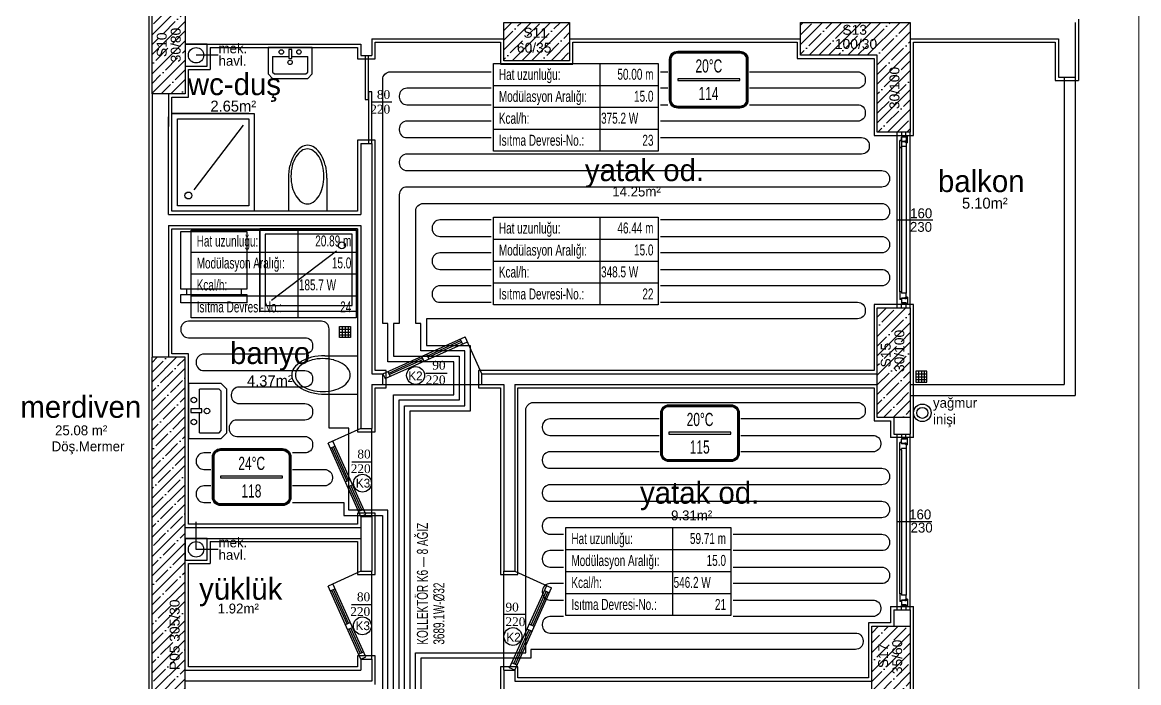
# Model space of a CAD drawing. Header units: centimetres. Extents: x 275281 to 287704, y -444050 to -441150.
# Drawn here: x 278363 to 279379, y -442857 to -442256 of the extents above; entities that cross this region are included whole.
import ezdxf
from ezdxf.enums import TextEntityAlignment as Align

# ---------------------------------------------------------------- set-up
doc = ezdxf.new("R2010")
doc.units = ezdxf.units.CM
doc.layers.add('ANTED', color=144, linetype='CONTINUOUS', lineweight=0)
doc.layers.add('ROTAS-ISITMA-PEX', color=1, linetype='Continuous', lineweight=30)
for name, color, linetype in [('MKDU0', 50, 'CONTINUOUS'), ('ROTAS-ISITMA-CAP', 41, 'Continuous'), ('ROTAS-ISITMA-ETIKET', 2, 'Continuous'), ('ROTAS-ISITMA-MAHAL-ETIKET', 2, 'Continuous')]:
    doc.layers.add(name, color=color, linetype=linetype)
doc.styles.add('arial_1_18', font='arial.ttf', dxfattribs={"height": 0.2})
doc.styles.add('ROTAS-YAZI', font='arial.ttf')
pattern_1 = [(45, (255901.426, -437638.89), (-8.838835, 8.838835), []), (45, (255910.265, -437638.89), (-8.838835, 8.838835), [15.625, -3.125, 0, -3.125])]

# ---------------------------------------------------------------- blocks, each defined once
blk = doc.blocks.new('ROTAS-YI-MAHAL')
at = {"color": 2, "extrusion": (0, 0, -1)}
for points in [[(35.7, -18.4), (35.7, 18.4, 0.414214), (28.2, 25.9), (-28.2, 25.9, 0.414214), (-35.7, 18.4), (-35.7, -18.4, 0.414214), (-28.2, -25.9), (28.2, -25.9, 0.414214)], [(34.2, -18.4), (34.2, 18.4, 0.414214), (28.2, 24.4), (-28.2, 24.4, 0.414214), (-34.2, 18.4), (-34.2, -18.4, 0.414214), (-28.2, -24.4), (28.2, -24.4, 0.414214)]]:
    blk.add_lwpolyline(points, format="xyb", close=True, dxfattribs=at)
at = {"color": 4, "extrusion": (0, 0, -1)}
for points in [[(35.2, -18.4), (35.2, 18.4, 0.414214), (28.2, 25.4), (-28.2, 25.4, 0.414214), (-35.2, 18.4), (-35.2, -18.4, 0.414214), (-28.2, -25.4), (28.2, -25.4, 0.414214)], [(34.7, -18.4), (34.7, 18.4, 0.414214), (28.2, 24.9), (-28.2, 24.9, 0.414214), (-34.7, 18.4), (-34.7, -18.4, 0.414214), (-28.2, -24.9), (28.2, -24.9, 0.414214)]]:
    blk.add_lwpolyline(points, format="xyb", close=True, dxfattribs=at)
at = {"color": 2, "extrusion": (0, 0, -1)}
blk.add_lwpolyline([(28.2, -0.8), (-28.2, -0.8), (-28.2, 0.8), (28.2, 0.8)], close=True, dxfattribs=at)
at = {"color": 4, "style": 'ROTAS-YAZI', "width": 0.65}
blk.add_attdef('DERECE', (-12.1, 6.5), '', height=12, dxfattribs=at)
at = {"color": 2, "style": 'ROTAS-YAZI', "width": 0.65, "flags": 1}
for tag in ['ALAN', 'MAHAL']:
    blk.add_attdef(tag, (0, 0), '', height=5, dxfattribs=at)
at = {"color": 1, "style": 'ROTAS-YAZI', "width": 0.65}
blk.add_attdef('NO', (-9.3, -18.6), '', height=12, dxfattribs=at)
blk = doc.blocks.new('ROTAS-YI-ETIKET')
at = {"color": 2}
for p, q in [((96.9, 0), (96.9, -80)), ((0, -20), (150, -20)), ((0, -40), (150, -40)), ((0, -60), (150, -60))]:
    blk.add_line(p, q, dxfattribs=at)
at = {"color": 2, "extrusion": (0, 0, -1)}
blk.add_lwpolyline([(-150, 0), (-150, -80), (0, -80), (0, 0)], close=True, dxfattribs=at)
at = {"color": 2, "style": 'ROTAS-YAZI', "width": 0.65}
for s, p in [('Hat uzunluğu:', (5, -10)), ('Modülasyon Aralığı:', (5, -30)), ('Kcal/h:', (5, -50)), ('Isıtma Devresi-No.:', (5, -70))]:
    blk.add_text(s, height=10, dxfattribs=at).set_placement(p, align=Align.MIDDLE_LEFT)
at = {"color": 2, "style": 'ROTAS-YAZI', "width": 0.65, "flags": 1}
for tag in ['ALAN', 'NO', 'DERECE', 'BORU', 'MAHAL']:
    blk.add_attdef(tag, (0, 0), '', height=5, dxfattribs=at)
at = {"color": 2, "style": 'ROTAS-YAZI', "width": 0.65}
for tag, p in [('UZ', (145.7, -14.9)), ('AR', (145.7, -34.9)), ('NO1', (145.7, -75))]:
    blk.add_attdef(tag, text='', height=10, dxfattribs=at).set_placement(p, align=Align.RIGHT)
blk.add_attdef('YER', (98, -54.9), '', height=10, dxfattribs=at)

msp = doc.modelspace()

# ---------------------------------------------------------------- hatches: boundary and pattern name
at = {"layer": 'MKDU0', "ltscale": 0.03}
h = msp.add_hatch(dxfattribs=at)
h.set_pattern_fill('ANSI35', color=8, scale=50, style=0)
h.set_pattern_definition([(45, (255901.426, -437658.89), (-8.838835, 8.838835), []), (45, (255910.265, -437658.89), (-8.838835, 8.838835), [15.625, -3.125, 0, -3.125])])
h.paths.add_polyline_path([(278511.3, -442240.8), (278481.3, -442240.8), (278481.3, -442320.8), (278511.3, -442320.8)])
h.paths.add_polyline_path([(278509.8, -442295.1), (278509.8, -442259), (278495.8, -442259), (278495.8, -442295.1)], flags=24)
h.paths.add_polyline_path([(278497.1, -442289.7), (278497.1, -442262.7), (278483.1, -442262.7), (278483.1, -442289.7)], flags=24)
h = msp.add_hatch(dxfattribs=at)
h.set_pattern_fill('ANSI35', color=8, scale=50, style=0)
h.set_pattern_definition(pattern_1)
h.paths.add_polyline_path([(278861.3, -442255.8), (278801.3, -442255.8), (278801.3, -442290.8), (278861.3, -442290.8)])
h.paths.add_polyline_path([(278811, -442285.9), (278847.1, -442285.9), (278847.1, -442271.9), (278811, -442271.9)], flags=24)
h.paths.add_polyline_path([(278816.8, -442272.3), (278843.9, -442272.3), (278843.9, -442258.3), (278816.8, -442258.3)], flags=24)
h = msp.add_hatch(dxfattribs=at)
h.set_pattern_fill('ANSI35', color=8, scale=50, style=0)
h.set_pattern_definition(pattern_1)
h.paths.add_polyline_path([(279171.3, -442255.8), (279071.3, -442255.8), (279071.3, -442285.8), (279141.3, -442285.8), (279141.3, -442355.8), (279171.3, -442355.8)])
h.paths.add_polyline_path([(279163.8, -442337.2), (279163.8, -442294), (279149.9, -442294), (279149.9, -442337.2)], flags=24)
h.paths.add_polyline_path([(279100.4, -442282.5), (279143.5, -442282.5), (279143.5, -442268.5), (279100.4, -442268.5)], flags=24)
h.paths.add_polyline_path([(279107.2, -442269.5), (279134.2, -442269.5), (279134.2, -442255.6), (279107.2, -442255.6)], flags=9)
h = msp.add_hatch(dxfattribs=at)
h.set_pattern_fill('ANSI35', color=8, scale=50, style=0)
h.set_pattern_definition(pattern_1)
h.paths.add_polyline_path([(279171.3, -442515.8), (279141.3, -442515.8), (279141.3, -442615.8), (279171.3, -442615.8)])
h.paths.add_polyline_path([(279168.4, -442576.6), (279168.4, -442533.5), (279154.4, -442533.5), (279154.4, -442576.6)], flags=24)
h.paths.add_polyline_path([(279156, -442572.4), (279156, -442545.4), (279142, -442545.4), (279142, -442572.4)], flags=24)
h = msp.add_hatch(dxfattribs=at)
h.set_pattern_fill('ANSI35', color=8, scale=50, style=0)
h.set_pattern_definition(pattern_1)
h.paths.add_polyline_path([(278511.3, -442560.8), (278481.3, -442560.8), (278481.3, -442865.8), (278511.3, -442865.8)])
h.paths.add_polyline_path([(278508.8, -442848.1), (278508.8, -442779.1), (278494.8, -442779.1), (278494.8, -442848.1)], flags=24)
h = msp.add_hatch(dxfattribs=at)
h.set_pattern_fill('ANSI35', color=8, scale=50, style=0)
h.set_pattern_definition(pattern_1)
h.paths.add_polyline_path([(279171.3, -442805.8), (279136.3, -442805.8), (279136.3, -442865.8), (279171.3, -442865.8)])
h.paths.add_polyline_path([(279166.4, -442851.8), (279166.4, -442815.7), (279152.4, -442815.7), (279152.4, -442851.8)], flags=24)
h.paths.add_polyline_path([(279153.6, -442846.3), (279153.6, -442819.3), (279139.6, -442819.3), (279139.6, -442846.3)], flags=24)

# ---------------------------------------------------------------- linework, layer by layer
at = {"layer": 'ANTED'}
msp.add_line((279379.2, -444049.6), (279379.2, -441149.6), dxfattribs=at)
at = {"layer": 'MKDU0', "color": 8, "ltscale": 0.03}
for p, q in [((278478.3, -442237.8), (278478.3, -442320.8)), ((279324.3, -442252.8), (279324.3, -442308.8)), ((278681.3, -442270.8), (278801.3, -442270.8)), ((278681.3, -442270.8), (278681.3, -442286)), ((278861.3, -442270.8), (279071.3, -442270.8)), ((279171.3, -442270.8), (279306.3, -442270.8)), ((279306.3, -442270.8), (279306.3, -442305.8)), ((278511.3, -442275.8), (278671.3, -442275.8)), ((278531.3, -442275.8), (278511.3, -442275.8)), ((278511.3, -442275.8), (278511.3, -442295.8)), ((278531.3, -442295.8), (278531.3, -442275.8)), ((278534.3, -442278.8), (278668.3, -442278.8)), ((278534.3, -442278.8), (278534.3, -442298.8)), ((278668.3, -442278.8), (278668.3, -442289)), ((278671.3, -442275.8), (278671.3, -442286)), ((278684.3, -442289), (278684.3, -442273.8)), ((278684.3, -442273.8), (278798.3, -442273.8)), ((278798.3, -442273.8), (278798.3, -442293.8)), ((278864.3, -442293.8), (278864.3, -442273.8)), ((278864.3, -442273.8), (279068.3, -442273.8)), ((279068.3, -442273.8), (279068.3, -442288.8)), ((279174.3, -442358.8), (279174.3, -442273.8)), ((279174.3, -442273.8), (279303.3, -442273.8)), ((279303.3, -442273.8), (279303.3, -442308.8)), ((278541.3, -442285.8), (278521.3, -442285.8)), ((278668.3, -442289), (278684.3, -442289)), ((278671.3, -442286), (278681.3, -442286)), ((278675.3, -442286), (278675.3, -442326)), ((278678.3, -442326), (278678.3, -442286)), ((279068.3, -442288.8), (279138.3, -442288.8)), ((279138.3, -442288.8), (279138.3, -442358.8)), ((278511.3, -442295.8), (278531.3, -442295.8)), ((278514.3, -442323.8), (278514.3, -442298.8)), ((278514.3, -442298.8), (278534.3, -442298.8)), ((278798.3, -442293.8), (278864.3, -442293.8)), ((279303.3, -442308.8), (279324.3, -442308.8)), ((279306.3, -442305.8), (279321.3, -442305.8)), ((278478.3, -442320.8), (278478.3, -442560.8)), ((278481.3, -442320.8), (278481.3, -442560.8)), ((278496.3, -442320.8), (278496.3, -442350.8)), ((278678.3, -442319.1), (278678.3, -442366)), ((278681.3, -442319.1), (278678.3, -442319.1)), ((278681.3, -442366), (278681.3, -442319.1)), ((278499.3, -442427.8), (278499.3, -442323.8)), ((278499.3, -442323.8), (278514.3, -442323.8)), ((278675.3, -442326), (278678.3, -442326)), ((278681.3, -442328.1), (278699.4, -442328.1)), ((278496.3, -442430.8), (278496.3, -442341.8)), ((278569.3, -442338.8), (278499.3, -442338.8)), ((279138.3, -442358.8), (279153.3, -442358.8)), ((279153.3, -442358.8), (279174.3, -442358.8)), ((279171.3, -442355.8), (279156.3, -442355.8)), ((279159.5, -442515.8), (279159.5, -442355.8)), ((279163.3, -442355.8), (279163.3, -442359.8)), ((279163.3, -442359.8), (279167.3, -442359.8)), ((279163.3, -442360.3), (279163.3, -442501.4)), ((279163.3, -442364.3), (279163.3, -442360.3)), ((279167.5, -442360.3), (279163.3, -442360.3)), ((279167.3, -442359.8), (279167.3, -442355.8)), ((279167.5, -442359.1), (279167.5, -442502.6)), ((279168.9, -442359.1), (279167.5, -442359.1)), ((279167.5, -442360.3), (279167.5, -442359.1)), ((279168.9, -442365.5), (279168.9, -442359.1)), ((279171.3, -442515.8), (279171.3, -442355.8)), ((278684.3, -442363), (278668.3, -442363)), ((278668.3, -442363), (278668.3, -442427.8)), ((278671.3, -442366), (278671.3, -442430.8)), ((278671.3, -442366), (278681.3, -442366)), ((278678.3, -442366), (278681.3, -442366)), ((278681.3, -442366), (278681.3, -442575.8)), ((278684.3, -442572.8), (278684.3, -442363)), ((279161.9, -442501.4), (279161.9, -442363.4)), ((279163.3, -442363.4), (279161.9, -442363.4)), ((279161.9, -442370.2), (279161.9, -442363.4)), ((279163.3, -442370.2), (279161.9, -442370.2)), ((279163.3, -442363.4), (279163.3, -442364.6)), ((279166.5, -442364.3), (279163.3, -442364.3)), ((279166.5, -442364.6), (279163.3, -442364.6)), ((279167.5, -442369), (279163.3, -442369)), ((279163.3, -442370.2), (279163.3, -442369)), ((279166.5, -442364.3), (279166.5, -442364)), ((279167.5, -442364), (279166.5, -442364)), ((279166.5, -442364.9), (279166.5, -442364.6)), ((279167, -442364.9), (279166.5, -442364.9)), ((279167, -442364.9), (279167, -442364.6)), ((279167.5, -442364.6), (279167, -442364.6)), ((279167.5, -442365.5), (279167.5, -442364)), ((279167.5, -442364.6), (279167.5, -442369)), ((279168.9, -442365.5), (279167.5, -442365.5)), ((278605.4, -442397.8), (278605.4, -442427.7)), ((278640.4, -442397.8), (278640.4, -442427.8)), ((278496.3, -442430.8), (278671.3, -442430.8)), ((278668.3, -442427.8), (278499.3, -442427.8)), ((278640.4, -442427.8), (278605.3, -442427.8)), ((278496.3, -442440.8), (278671.3, -442440.8)), ((278496.3, -442440.8), (278496.3, -442560.8)), ((278671.3, -442440.8), (278671.3, -442625.8)), ((279159.5, -442435.8), (279191.8, -442435.7)), ((278499.3, -442557.8), (278499.3, -442443.8)), ((278499.3, -442443.8), (278668.3, -442443.8)), ((278579.3, -442513.8), (278579.3, -442443.8)), ((278668.3, -442443.8), (278668.3, -442628.8)), ((279163.3, -442501.4), (279161.9, -442501.4)), ((279161.9, -442501.4), (279161.9, -442508.2)), ((279163.3, -442501.4), (279163.3, -442502.6)), ((279167.5, -442502.6), (279163.3, -442502.6)), ((279167.5, -442507), (279167.5, -442502.6)), ((279153.3, -442512.8), (279138.3, -442512.8)), ((279138.3, -442512.8), (279138.3, -442572.8)), ((279174.3, -442512.8), (279153.3, -442512.8)), ((279163.3, -442508.2), (279161.9, -442508.2)), ((279163.3, -442508.2), (279163.3, -442507)), ((279166.5, -442507), (279163.3, -442507)), ((279163.3, -442507.3), (279163.3, -442511.3)), ((279166.5, -442507.3), (279163.3, -442507.3)), ((279167.5, -442511.3), (279163.3, -442511.3)), ((279163.3, -442515.8), (279163.3, -442511.8)), ((279163.3, -442511.8), (279167.3, -442511.8)), ((279167, -442506.7), (279166.5, -442506.7)), ((279166.5, -442506.7), (279166.5, -442507)), ((279166.5, -442507.3), (279166.5, -442507.6)), ((279167.5, -442507.6), (279166.5, -442507.6)), ((279167, -442506.7), (279167, -442507)), ((279167.5, -442507), (279167, -442507)), ((279167.3, -442511.8), (279167.3, -442515.8)), ((279168.9, -442506.1), (279167.5, -442506.1)), ((279167.5, -442506.1), (279167.5, -442507.6)), ((279167.5, -442511.3), (279167.5, -442512.5)), ((279168.9, -442512.5), (279167.5, -442512.5)), ((279168.9, -442506.1), (279168.9, -442512.5)), ((279174.3, -442515.8), (279174.3, -442512.8)), ((279174.3, -442585.8), (279174.3, -442515.8)), ((278651.9, -442542.9), (278651.9, -442532.9)), ((278651.9, -442532.9), (278661.9, -442532.9)), ((278654.4, -442532.9), (278654.4, -442542.9)), ((278657, -442532.9), (278657, -442542.9)), ((278659.6, -442532.9), (278659.6, -442542.9)), ((278661.9, -442532.9), (278661.9, -442542.9)), ((278651.9, -442535.4), (278661.9, -442535.4)), ((278651.9, -442537.9), (278661.9, -442537.9)), ((278651.9, -442540.5), (278661.9, -442540.5)), ((278661.9, -442542.9), (278651.9, -442542.9)), ((278691.4, -442575.8), (278766.2, -442542.1)), ((278763.7, -442548.7), (278761.7, -442544.2)), ((278781.4, -442575.8), (278766.2, -442542.1)), ((278693.4, -442580.3), (278768.3, -442546.7)), ((278731.8, -442559.4), (278762.4, -442545.7)), ((278732.4, -442560.8), (278763, -442547.1)), ((278478.3, -442560.8), (278478.3, -442585.8)), ((278514.3, -442557.8), (278499.3, -442557.8)), ((278514.3, -442712.8), (278514.3, -442557.8)), ((278638.4, -442559.5), (278668.3, -442559.5)), ((278668.3, -442559.5), (278668.3, -442594.5)), ((278696.6, -442575.2), (278727.2, -442561.5)), ((278697.2, -442576.6), (278727.8, -442562.9)), ((278726.5, -442560), (278728.6, -442564.5)), ((278731.1, -442557.9), (278733.1, -442562.5)), ((278681.3, -442575.8), (278691.4, -442575.8)), ((278694.4, -442572.8), (278684.3, -442572.8)), ((278691.4, -442585.8), (278691.4, -442575.8)), ((278691.4, -442575.8), (278693.4, -442580.3)), ((278694.4, -442588.8), (278694.4, -442572.8)), ((278695.9, -442573.7), (278698, -442578.3)), ((278730.4, -442575.2), (278749.7, -442575.2)), ((279138.3, -442572.8), (278778.4, -442572.8)), ((278778.4, -442572.8), (278778.4, -442588.8)), ((278781.4, -442575.8), (279141.3, -442575.8)), ((278781.4, -442585.8), (278781.4, -442575.8)), ((279186.4, -442573.6), (279176.4, -442573.6)), ((279176.4, -442573.6), (279176.4, -442583.6)), ((279178.9, -442573.6), (279178.9, -442583.6)), ((279181.5, -442573.6), (279181.5, -442583.6)), ((279184.1, -442573.6), (279184.1, -442583.6)), ((279186.4, -442583.6), (279186.4, -442573.6)), ((278478.3, -442585.8), (278478.3, -442790.8)), ((278681.3, -442585.8), (278681.3, -442625.8)), ((278681.3, -442585.8), (278691.4, -442585.8)), ((278691.4, -442585.8), (278781.4, -442585.8)), ((278781.4, -442585.8), (278801.3, -442585.8)), ((278801.3, -442585.8), (278801.3, -442755.8)), ((278811.3, -442585.8), (278811.3, -442755.8)), ((278811.3, -442585.8), (279141.3, -442585.8)), ((279174.3, -442633.8), (279174.3, -442585.8)), ((279176.4, -442576), (279186.4, -442576)), ((279176.4, -442578.6), (279186.4, -442578.6)), ((279176.4, -442581.1), (279186.4, -442581.1)), ((279176.4, -442583.6), (279186.4, -442583.6)), ((278638.4, -442594.5), (278668.3, -442594.5)), ((278684.3, -442628.8), (278684.3, -442588.8)), ((278684.3, -442588.8), (278694.4, -442588.8)), ((278778.4, -442588.8), (278798.3, -442588.8)), ((278798.3, -442588.8), (278798.3, -442758.8)), ((278814.3, -442758.8), (278814.3, -442588.8)), ((278814.3, -442588.8), (279138.3, -442588.8)), ((279138.3, -442588.8), (279138.3, -442618.8)), ((279156.3, -442615.8), (279156.3, -442630.8)), ((279171.3, -442615.8), (279171.3, -442630.8)), ((278671.3, -442625.8), (278641.4, -442639.2)), ((278671.3, -442625.8), (278681.3, -442625.8)), ((278681.3, -442705.8), (278681.3, -442625.8)), ((279138.3, -442618.8), (279153.3, -442618.8)), ((279153.3, -442618.8), (279153.3, -442633.8)), ((278668.3, -442628.8), (278684.3, -442628.8)), ((279174.3, -442633.8), (279153.3, -442633.8)), ((279156.3, -442630.8), (279171.3, -442630.8)), ((279159.5, -442790.8), (279159.5, -442630.8)), ((279163.3, -442630.8), (279163.3, -442634.8)), ((279163.3, -442634.8), (279167.3, -442634.8)), ((279167.5, -442635.3), (279163.3, -442635.3)), ((279163.3, -442639.3), (279163.3, -442635.3)), ((279167.3, -442634.8), (279167.3, -442630.8)), ((279167.5, -442635.3), (279167.5, -442634.1)), ((279168.9, -442634.1), (279167.5, -442634.1)), ((279168.9, -442640.5), (279168.9, -442634.1)), ((279171.3, -442790.8), (279171.3, -442630.8)), ((278671.3, -442705.8), (278641.4, -442639.2)), ((278648, -442641.7), (278643.4, -442643.8)), ((278658.7, -442673.7), (278644.9, -442643.1)), ((278675.9, -442703.7), (278645.9, -442637.2)), ((278660.1, -442673), (278646.4, -442642.4)), ((279161.9, -442645.2), (279161.9, -442638.4)), ((279163.3, -442638.4), (279161.9, -442638.4)), ((279161.9, -442776.4), (279161.9, -442645.2)), ((279163.3, -442645.2), (279161.9, -442645.2)), ((279163.3, -442638.4), (279163.3, -442639.6)), ((279166.5, -442639.3), (279163.3, -442639.3)), ((279166.5, -442639.6), (279163.3, -442639.6)), ((279163.3, -442645.2), (279163.3, -442644)), ((279167.5, -442644), (279163.3, -442644)), ((279163.3, -442645.2), (279163.3, -442776.4)), ((279167.5, -442639), (279166.5, -442639)), ((279166.5, -442639.3), (279166.5, -442639)), ((279166.5, -442639.9), (279166.5, -442639.6)), ((279167, -442639.9), (279166.5, -442639.9)), ((279167.5, -442639.6), (279167, -442639.6)), ((279167, -442639.9), (279167, -442639.6)), ((279167.5, -442640.5), (279167.5, -442639)), ((279167.5, -442639.6), (279167.5, -442644)), ((279168.9, -442640.5), (279167.5, -442640.5)), ((279167.5, -442644), (279167.5, -442777.6)), ((278663.2, -442656), (278681.3, -442656)), ((278657.2, -442674.4), (278661.7, -442672.3)), ((278659.2, -442678.9), (278663.8, -442676.9)), ((278670.7, -442700.5), (278660.7, -442678.3)), ((278672.2, -442699.9), (278662.2, -442677.6)), ((278684.3, -442702.8), (278668.3, -442702.8)), ((278668.3, -442702.8), (278668.3, -442712.8)), ((278669.2, -442701.2), (278673.8, -442699.2)), ((278671.3, -442705.8), (278675.9, -442703.7)), ((278671.3, -442705.8), (278671.3, -442755.8)), ((278671.3, -442705.8), (278681.3, -442705.8)), ((278681.3, -442705.8), (278681.3, -442755.8)), ((278684.3, -442758.8), (278684.3, -442702.8)), ((278511.3, -442715.8), (278671.3, -442715.8)), ((278668.3, -442712.8), (278514.3, -442712.8)), ((278521.3, -442735.8), (278521.3, -442710.8)), ((279190.9, -442710.8), (279159.5, -442710.8)), ((278511.3, -442725.8), (278671.3, -442725.8)), ((278531.3, -442725.8), (278511.3, -442725.8)), ((278511.3, -442725.8), (278511.3, -442745.8)), ((278531.3, -442745.8), (278531.3, -442725.8)), ((278541.3, -442735.8), (278521.3, -442735.8)), ((278534.3, -442728.8), (278668.3, -442728.8)), ((278534.3, -442728.8), (278534.3, -442748.8)), ((278668.3, -442728.8), (278668.3, -442758.8)), ((278511.3, -442745.8), (278531.3, -442745.8)), ((278514.3, -442787.8), (278514.3, -442748.8)), ((278514.3, -442748.8), (278534.3, -442748.8)), ((278671.3, -442755.8), (278641.4, -442769.2)), ((278671.3, -442755.8), (278681.3, -442755.8)), ((278681.3, -442835.8), (278681.3, -442755.8)), ((278801.3, -442755.8), (278811.3, -442755.8)), ((278801.3, -442845.8), (278801.3, -442755.8)), ((278811.3, -442755.8), (278844.9, -442770.9)), ((278675.9, -442833.7), (278645.9, -442767.2)), ((278668.3, -442758.8), (278684.3, -442758.8)), ((278798.3, -442758.8), (278814.3, -442758.8)), ((278806.7, -442843.7), (278840.4, -442768.8)), ((278671.3, -442835.8), (278641.4, -442769.2)), ((278648, -442771.7), (278643.4, -442773.8)), ((278658.7, -442803.7), (278644.9, -442773.1)), ((278660.1, -442803), (278646.4, -442772.4)), ((278811.3, -442845.8), (278844.9, -442770.9)), ((278826.2, -442804.7), (278840, -442774.1)), ((278827.7, -442805.4), (278841.4, -442774.8)), ((278838.3, -442773.4), (278842.9, -442775.4)), ((279163.3, -442776.4), (279161.9, -442776.4)), ((279161.9, -442776.4), (279161.9, -442783.2)), ((279163.3, -442776.4), (279163.3, -442777.6)), ((279167.5, -442777.6), (279163.3, -442777.6)), ((279167.5, -442782), (279167.5, -442777.6)), ((278514.3, -442842.7), (278514.3, -442787.8)), ((278662.8, -442786), (278680.9, -442786)), ((279153.3, -442787.8), (279153.3, -442802.8)), ((279153.3, -442787.8), (279174.3, -442787.8)), ((279163.3, -442783.2), (279161.9, -442783.2)), ((279163.3, -442783.2), (279163.3, -442782)), ((279166.5, -442782), (279163.3, -442782)), ((279163.3, -442782.3), (279163.3, -442786.3)), ((279166.5, -442782.3), (279163.3, -442782.3)), ((279167.5, -442786.3), (279163.3, -442786.3)), ((279163.3, -442790.8), (279163.3, -442786.8)), ((279163.3, -442786.8), (279167.3, -442786.8)), ((279167, -442781.7), (279166.5, -442781.7)), ((279166.5, -442781.7), (279166.5, -442782)), ((279166.5, -442782.3), (279166.5, -442782.6)), ((279167.5, -442782.6), (279166.5, -442782.6)), ((279167, -442781.7), (279167, -442782)), ((279167.5, -442782), (279167, -442782)), ((279167.3, -442786.8), (279167.3, -442790.8)), ((279168.9, -442781.1), (279167.5, -442781.1)), ((279167.5, -442781.1), (279167.5, -442782.6)), ((279167.5, -442786.3), (279167.5, -442787.5)), ((279168.9, -442787.5), (279167.5, -442787.5)), ((279168.9, -442781.1), (279168.9, -442787.5)), ((279174.3, -442805.8), (279174.3, -442787.8)), ((278478.3, -442790.8), (278478.3, -442865.8)), ((278820.7, -442795), (278801.4, -442795)), ((279156.3, -442790.8), (279156.3, -442805.8)), ((279156.3, -442790.8), (279171.3, -442790.8)), ((279171.3, -442790.8), (279171.3, -442805.8)), ((278657.2, -442804.4), (278661.7, -442802.3)), ((278659.2, -442808.9), (278663.8, -442806.9)), ((278670.7, -442830.5), (278660.7, -442808.3)), ((278672.2, -442829.9), (278662.2, -442807.6)), ((278810.4, -442839.9), (278824.2, -442809.3)), ((278827.1, -442810.6), (278822.5, -442808.6)), ((278829.1, -442806), (278824.6, -442804)), ((279153.3, -442802.8), (279133.3, -442802.8)), ((279133.3, -442802.8), (279133.3, -442852.8)), ((279174.3, -442865.8), (279174.3, -442805.8)), ((278811.9, -442840.5), (278825.6, -442809.9)), ((278669.2, -442831.2), (278673.8, -442829.2)), ((278684.3, -442832.8), (278668.3, -442832.8)), ((278668.3, -442832.8), (278668.3, -442842.8)), ((278671.3, -442835.8), (278675.9, -442833.7)), ((278671.3, -442835.8), (278671.3, -442845.8)), ((278671.3, -442835.8), (278681.3, -442835.8)), ((278681.3, -442835.8), (278681.3, -442855.8)), ((278684.3, -442858.8), (278684.3, -442832.8)), ((278813.3, -442841.2), (278808.8, -442839.2)), ((278511.3, -442845.7), (278671.3, -442845.7)), ((278668.3, -442842.7), (278514.3, -442842.7)), ((278814.3, -442842.8), (278798.3, -442842.8)), ((278798.3, -442842.8), (278798.3, -442850.8)), ((278801.3, -442845.8), (278801.3, -442875.8)), ((278801.3, -442845.8), (278811.3, -442845.8)), ((278811.3, -442845.8), (278806.7, -442843.7)), ((278811.3, -442845.8), (278811.3, -442855.8)), ((278814.3, -442847.8), (278814.3, -442842.8)), ((278814.3, -442852.8), (278814.3, -442847.8)), ((278511.3, -442855.7), (278681.3, -442855.7)), ((278798.3, -442850.8), (278798.3, -442865.8)), ((278811.3, -442855.8), (279136.3, -442855.8)), ((279133.3, -442852.8), (278814.3, -442852.8))]:
    msp.add_line(p, q, dxfattribs=at)
for points in [[(278481.3, -442320.8), (278481.3, -442240.8)], [(278511.3, -442240.8), (278511.3, -442320.8)], [(278801.3, -442255.8), (278861.3, -442255.8)], [(278801.3, -442290.8), (278801.3, -442255.8)], [(278861.3, -442255.8), (278861.3, -442290.8)], [(279071.3, -442255.8), (279171.3, -442255.8)], [(279071.3, -442285.8), (279071.3, -442255.8)], [(279171.3, -442255.8), (279171.3, -442355.8)], [(279321.3, -442255.8), (279321.3, -442305.8)], [(278590.9, -442286.8), (278590.9, -442301.1), (278592.6, -442302.8), (278621.3, -442302.8), (278622.9, -442301.1), (278622.9, -442286.8)], [(278590.9, -442286.8), (278605.7, -442286.8)], [(278608.4, -442286.8), (278622.9, -442286.8)], [(278861.3, -442290.8), (278801.3, -442290.8)], [(279141.3, -442285.8), (279071.3, -442285.8)], [(279141.3, -442355.8), (279141.3, -442285.8)], [(279311.3, -442305.8), (279311.3, -442585.8)], [(279321.3, -442305.8), (279321.3, -442595.8)], [(278511.3, -442320.8), (278481.3, -442320.8)], [(278564.3, -442349.5), (278519.3, -442408.5)], [(279171.3, -442355.8), (279141.3, -442355.8)], [(278507.5, -442446.4), (278567.5, -442446.4), (278567.5, -442498.7), (278507.5, -442498.7), (278507.5, -442446.4)], [(278590, -442508.8), (278649, -442463.8)], [(278507.5, -442503.7), (278567.5, -442503.7), (278567.5, -442511.4), (278507.5, -442511.4), (278507.5, -442503.7)], [(278512.5, -442498.7), (278512.5, -442503.7)], [(278562.5, -442498.7), (278562.5, -442503.7)], [(279141.3, -442615.8), (279141.3, -442515.8)], [(279141.3, -442515.8), (279171.3, -442515.8)], [(279171.3, -442515.8), (279171.3, -442615.8)], [(278511.3, -442560.8), (278481.3, -442560.8)], [(278481.3, -442865.8), (278481.3, -442560.8)], [(278511.3, -442865.8), (278511.3, -442560.8)], [(279171.3, -442585.8), (279311.3, -442585.8)], [(278524.3, -442629.8), (278542.2, -442629.8), (278544.3, -442627.7), (278544.3, -442591.8), (278542.2, -442589.8), (278524.3, -442589.8)], [(278524.3, -442607.9), (278524.3, -442589.8)], [(279171.3, -442595.8), (279321.3, -442595.8)], [(278524.3, -442629.8), (278524.3, -442611.3)], [(279171.3, -442615.8), (279141.3, -442615.8)], [(279136.3, -442865.8), (279136.3, -442805.8)], [(279136.3, -442805.8), (279171.3, -442805.8)], [(279171.3, -442805.8), (279171.3, -442865.8)]]:
    msp.add_lwpolyline(points, dxfattribs=at)
for points in [[(278626.9, -442278.8), (278586.9, -442278.8), (278586.9, -442302.8), (278590.9, -442306.8), (278622.9, -442306.8), (278626.9, -442302.8)], [(278605.7, -442280.6), (278605.7, -442288.6), (278608.4, -442288.6), (278608.4, -442280.6)], [(278499.3, -442427.8), (278499.3, -442338.8), (278574.3, -442338.8), (278574.3, -442427.8)], [(278504.3, -442422.8), (278504.3, -442343.8), (278569.3, -442343.8), (278569.3, -442422.8)], [(278668.3, -442443.8), (278579.3, -442443.8), (278579.3, -442518.8), (278668.3, -442518.8)], [(278663.3, -442448.8), (278584.3, -442448.8), (278584.3, -442513.8), (278663.3, -442513.8)], [(278514.3, -442584.8), (278514.3, -442634.8), (278544.3, -442634.8), (278549.3, -442629.8), (278549.3, -442589.8), (278544.3, -442584.8)], [(278516.6, -442611.3), (278526.6, -442611.3), (278526.6, -442607.9), (278516.6, -442607.9)]]:
    msp.add_lwpolyline(points, close=True, dxfattribs=at)
for centre, radius in [((278521.3, -442285.8), 7), ((278598.9, -442282.8), 2.02), ((278614.9, -442282.8), 2.02), ((278606.9, -442292.3), 2.02), ((278514.3, -442413.5), 3.16), ((278654, -442458.8), 3.16), ((278721.1, -442577.4), 8.14), ((278519.3, -442599.8), 2.52), ((279182.3, -442611.5), 8), ((278531.2, -442609.8), 2.52), ((279182.3, -442611.5), 5), ((278519.3, -442619.8), 2.52), ((278672.8, -442675.5), 8.14), ((278521.3, -442735.8), 7), ((278672.7, -442805.5), 8.14), ((278809.7, -442815.2), 8.14)]:
    msp.add_circle(centre, radius, dxfattribs=at)
for centre, radius, start, end in [((278629.4, -442387.7), 21.9, 125.3778, 149.7436), ((278622.9, -442378.4), 10.6, 90, 125.3778), ((278622.7, -442380.4), 9.3, 90, 124.6195), ((278622.7, -442380.4), 9.3, 55.3805, 90), ((278622.9, -442378.4), 10.6, 54.6222, 90), ((278616.3, -442387.7), 21.9, 30.2564, 54.6222), ((278640, -442393.8), 34.1, 149.7436, 166.4163), ((278636.1, -442392.8), 28, 149.0362, 166.0432), ((278627.9, -442387.9), 18.4, 124.6195, 149.0362), ((278617.5, -442387.9), 18.4, 30.9638, 55.3805), ((278609.3, -442392.8), 28, 13.9568, 30.9638), ((278605.8, -442393.8), 34.1, 13.5837, 30.2564), ((278656.6, -442397.8), 51.3, 166.4163, 180), ((278649.2, -442396.1), 41.5, 166.0432, 180), ((278596.2, -442396.1), 41.5, 0, 13.9568), ((278589.1, -442397.8), 51.3, 0, 13.5837), ((278649.2, -442396.1), 41.5, 180, 193.9568), ((278596.2, -442396.1), 41.5, 346.0432, 0), ((278636.1, -442399.3), 28, 193.9568, 210.9638), ((278609.3, -442399.3), 28, 329.0362, 346.0432), ((278627.9, -442404.3), 18.4, 210.9638, 235.3805), ((278622.7, -442411.8), 9.3, 235.3805, 270), ((278622.7, -442411.8), 9.3, 270, 304.6195), ((278617.5, -442404.3), 18.4, 304.6195, 329.0362), ((278628.3, -442583.5), 21.9, 120.2564, 144.6222), ((278634.4, -442594), 34.1, 103.5837, 120.2564), ((278633.4, -442590.6), 28, 103.9568, 120.9638), ((278638.4, -442610.7), 51.3, 90, 103.5837), ((278636.7, -442603.6), 41.5, 90, 103.9568), ((278636.7, -442603.6), 41.5, 76.0432, 90), ((278639.9, -442590.6), 28, 59.0362, 76.0432), ((278619, -442577), 10.6, 144.6222, 180), ((278621, -442577.1), 9.3, 145.3805, 180), ((278628.4, -442582.3), 18.4, 120.9638, 145.3805), ((278644.9, -442582.3), 18.4, 34.6195, 59.0362), ((278652.4, -442577.1), 9.3, 0, 34.6195), ((278619, -442577), 10.6, 180, 215.3778), ((278628.3, -442570.4), 21.9, 215.3778, 239.7436), ((278621, -442577.1), 9.3, 180, 214.6195), ((278628.4, -442571.9), 18.4, 214.6195, 239.0362), ((278644.9, -442571.9), 18.4, 300.9638, 325.3805), ((278652.4, -442577.1), 9.3, 325.3805, 0), ((278634.4, -442559.9), 34.1, 239.7436, 256.4163), ((278633.4, -442563.7), 28, 239.0362, 256.0432), ((278638.4, -442543.2), 51.3, 256.4163, 270), ((278636.7, -442550.6), 41.5, 256.0432, 270), ((278636.7, -442550.6), 41.5, 270, 283.9568), ((278639.9, -442563.7), 28, 283.9568, 300.9638)]:
    msp.add_arc(centre, radius, start, end, dxfattribs=at)
at = {"layer": 'ROTAS-ISITMA-PEX'}
for points in [[(278700.9, -442895), (278700.9, -442595), (278755.9, -442595), (278755.9, -442565), (278695.9, -442565), (278695.9, -442530), (278691.2, -442530), (278691.2, -442525.8), (278691.2, -442307.8, -0.414214), (278698.2, -442300.8), (279123.4, -442300.8, -0.414214), (279130.4, -442307.8), (279130.4, -442308.8, -0.414214), (279123.4, -442315.8), (278713.2, -442315.8, 0.414214), (278706.2, -442322.8), (278706.2, -442323.8, 0.414214), (278713.2, -442330.8), (279123.4, -442330.8, -0.414214), (279130.4, -442337.8), (279130.4, -442338.8, -0.414214), (279123.4, -442345.8), (278713.2, -442345.8, 0.414214), (278706.2, -442352.8), (278706.2, -442353.8, 0.414214), (278713.2, -442360.8), (279127, -442360.8, -0.414214), (279134, -442367.8), (279134, -442368.8, -0.414214), (279127, -442375.8), (278713.2, -442375.8, 0.414214), (278706.2, -442382.8), (278706.2, -442383.8, 0.414214), (278713.2, -442390.8), (279145.4, -442390.8, -0.414214), (279152.4, -442397.8), (279152.4, -442398.8, -0.414214), (279145.4, -442405.8), (278713.2, -442405.8, 0.414214), (278706.2, -442412.8), (278706.2, -442525.8), (278706.2, -442530), (278700.9, -442530), (278700.9, -442560), (278760.9, -442560), (278760.9, -442600), (278705.9, -442600), (278705.9, -442900)], [(278710.9, -442905), (278710.9, -442605), (278765.9, -442605), (278765.9, -442555), (278725.9, -442555), (278725.9, -442530), (278721.2, -442530), (278721.2, -442525.8), (278721.2, -442427.8, -0.414214), (278728.2, -442420.8), (279145.4, -442420.8, -0.414214), (279152.4, -442427.8), (279152.4, -442428.8, -0.414214), (279145.4, -442435.8), (278743.2, -442435.8, 0.414214), (278736.2, -442442.8), (278736.2, -442443.8, 0.414214), (278743.2, -442450.8), (279145.4, -442450.8, -0.414214), (279152.4, -442457.8), (279152.4, -442458.8, -0.414214), (279145.4, -442465.8), (278743.2, -442465.8, 0.414214), (278736.2, -442472.8), (278736.2, -442473.8, 0.414214), (278743.2, -442480.8), (279145.4, -442480.8, -0.414214), (279152.4, -442487.8), (279152.4, -442488.8, -0.414214), (279145.4, -442495.8), (278743.2, -442495.8, 0.414214), (278736.2, -442502.8), (278736.2, -442503.8, 0.414214), (278743.2, -442510.8), (279123.4, -442510.8, -0.414214), (279130.4, -442517.8), (279130.4, -442518.8, -0.414214), (279123.4, -442525.8), (278736.2, -442525.8), (278730.9, -442525.8), (278730.9, -442550), (278770.9, -442550), (278770.9, -442610), (278715.9, -442610), (278715.9, -442910)], [(278695.9, -442890), (278695.9, -442700), (278660.4, -442700), (278660.4, -442693), (278660.4, -442625.5), (278642.4, -442625.5), (278642.4, -442535, 0.414214), (278635.4, -442528), (278514.4, -442528, 0.414214), (278507.4, -442535), (278507.4, -442536, 0.414214), (278514.4, -442543), (278620.4, -442543, -0.414214), (278627.4, -442550), (278627.4, -442551, -0.414214), (278620.4, -442558), (278528.4, -442558, 0.414214), (278521.4, -442565), (278521.4, -442566, 0.414214), (278528.4, -442573), (278620.4, -442573, -0.414214), (278627.4, -442580), (278627.4, -442581, -0.414214), (278620.4, -442588), (278560.4, -442588, 0.414214), (278553.4, -442595), (278553.4, -442596, 0.414214), (278560.4, -442603), (278620.4, -442603, -0.414214), (278627.4, -442610), (278627.4, -442611, -0.414214), (278620.4, -442618), (278558.4, -442618, 0.414214), (278551.4, -442625), (278551.4, -442626, 0.414214), (278558.4, -442633), (278620.4, -442633, -0.414214), (278627.4, -442640), (278627.4, -442641, -0.414214), (278620.4, -442648), (278528.4, -442648, 0.414214), (278521.4, -442655), (278521.4, -442656, 0.414214), (278528.4, -442663), (278638.4, -442663, -0.414214), (278645.4, -442670), (278645.4, -442671, -0.414214), (278638.4, -442678), (278528.4, -442678, 0.414214), (278521.4, -442685), (278521.4, -442686, 0.414214), (278528.4, -442693), (278645.4, -442693), (278655.9, -442693), (278655.9, -442705), (278690.9, -442705), (278690.9, -442885)], [(278720.9, -442915), (278720.9, -442830), (278821.4, -442830), (278821.4, -442827), (278821.4, -442609, -0.414214), (278828.4, -442602), (279123.4, -442602, -0.414214), (279130.4, -442609), (279130.4, -442610, -0.414214), (279123.4, -442617), (278843.4, -442617, 0.414214), (278836.4, -442624), (278836.4, -442625, 0.414214), (278843.4, -442632), (279137.4, -442632, -0.414214), (279144.4, -442639), (279144.4, -442640, -0.414214), (279137.4, -442647), (278843.4, -442647, 0.414214), (278836.4, -442654), (278836.4, -442655, 0.414214), (278843.4, -442662), (279145.4, -442662, -0.414214), (279152.4, -442669), (279152.4, -442670, -0.414214), (279145.4, -442677), (278843.4, -442677, 0.414214), (278836.4, -442684), (278836.4, -442685, 0.414214), (278843.4, -442692), (279145.4, -442692, -0.414214), (279152.4, -442699), (279152.4, -442700, -0.414214), (279145.4, -442707), (278843.4, -442707, 0.414214), (278836.4, -442714), (278836.4, -442715, 0.414214), (278843.4, -442722), (279145.4, -442722, -0.414214), (279152.4, -442729), (279152.4, -442730, -0.414214), (279145.4, -442737), (278843.4, -442737, 0.414214), (278836.4, -442744), (278836.4, -442745, 0.414214), (278843.4, -442752), (279145.4, -442752, -0.414214), (279152.4, -442759), (279152.4, -442760, -0.414214), (279145.4, -442767), (278843.4, -442767, 0.414214), (278836.4, -442774), (278836.4, -442775, 0.414214), (278843.4, -442782), (279137.4, -442782, -0.414214), (279144.4, -442789), (279144.4, -442790, -0.414214), (279137.4, -442797), (278843.4, -442797, 0.414214), (278836.4, -442804), (278836.4, -442805, 0.414214), (278843.4, -442812), (279121.4, -442812, -0.414214), (279128.4, -442819), (279128.4, -442820, -0.414214), (279121.4, -442827), (278836.4, -442827), (278825.9, -442827), (278825.9, -442835), (278725.9, -442835), (278725.9, -442920)]]:
    msp.add_lwpolyline(points, format="xyb", dxfattribs=at)

# ---------------------------------------------------------------- texts
at = {"layer": 'MKDU0', "color": 8, "ltscale": 0.03, "style": 'arial_1_18'}
for s, p in [('S11', (278819.2, -442269.8)), ('S13', (279109.5, -442267.1)), ('100/30', (279102.7, -442280)), ('60/35', (278813.3, -442283.4))]:
    msp.add_text(s, height=9, dxfattribs=at).set_placement(p)
for s, p in [('S10', (278494.6, -442287.4)), ('30/80', (278507.3, -442292.2)), ('30/100', (279161.4, -442334.8)), ('30/100', (279165.9, -442574.3)), ('S15', (279153.5, -442570.1)), ('P05 305/30', (278506.3, -442845.8)), ('35/60', (279163.9, -442849.5)), ('S17', (279151.1, -442844))]:
    msp.add_text(s, height=9, rotation=90, dxfattribs=at).set_placement(p)
at = {"layer": 'MKDU0', "color": 8, "ltscale": 0.03}
for s, p in [('mek.', (278541.8, -442284)), ('havl.', (278541.8, -442295.3)), ('160', (279171.2, -442434.2)), ('230', (279171, -442446.6)), ('160', (279170.3, -442708.5)), ('230', (279171.6, -442720.5)), ('mek.', (278541.8, -442734)), ('havl.', (278541.8, -442745.3))]:
    msp.add_text(s, height=9, dxfattribs=at).set_placement(p)
for s, width, insert, char_height, attachment_point in [('wc-duş', 237.649, (278598.6, -442302.1), 20, 3), ('2.65m²', 64.717, (278576, -442327.1), 10, 3), ('yatak od.', 237.649, (278983.7, -442380.4), 20, 3), ('balkon', 237.649, (279275.3, -442390.4), 20, 3), ('14.25m²', 64.717, (278900.1, -442405.4), 9, 1), ('5.10m²', 64.717, (279260, -442415.5), 10, 3), ('banyo', 237.649, (278625.1, -442547), 20, 3), ('4.37m²', 64.717, (278609.3, -442577.3), 10, 3), ('merdiven', 237.649, (278471.4, -442596), 20, 3), ('yağmur\\Pinişi', 115.95, (279192, -442624.6), 9, 7), ('25.08 m²', 213.603, (278393, -442622.9), 9, 1), ('yatak od.', 237.649, (279033.9, -442674.2), 20, 3), ('9.31m²', 64.717, (278953.6, -442700.4), 9, 1), ('yüklük', 237.649, (278599.9, -442761.7), 20, 3), ('1.92m²', 64.717, (278541, -442785.2), 9, 1)]:
    msp.add_mtext_dynamic_manual_height_columns(s, width=width, gutter_width=45, heights=[0], dxfattribs=dict(at, insert=insert, char_height=char_height, attachment_point=attachment_point))
for s, insert, char_height, width, attachment_point in [('{\\fTimes New Roman|b0|i0|c162|p18;80\\P220}', (278698, -442339), 8, 23.511, 9), ('{\\fTimes New Roman|b0|i0|c162|p18;90\\P220}', (278748.4, -442564.1), 8, 23.511, 3), ('K2', (278714.4, -442581.8), 8, 23.892, 7), ('Döş.Mermer\\P  \\P  ', (278389.9, -442637.5), 9, 163.303, 1), ('{\\fTimes New Roman|b0|i0|c162|p18;80\\P220}', (278680.2, -442645), 8, 23.511, 3), ('K3', (278679.8, -442671.5), 8, 23.892, 3), ('{\\fTimes New Roman|b0|i0|c162|p18;80\\P220}', (278679.8, -442775.1), 8, 23.511, 3), ('{\\fTimes New Roman|b0|i0|c162|p18;90\\P220}', (278802.9, -442784.4), 8, 23.511, 1), ('K3', (278679.6, -442801.4), 8, 23.892, 3), ('K2', (278803.7, -442811.8), 8, 23.892, 1)]:
    msp.add_mtext(s, dxfattribs=dict(at, insert=insert, char_height=char_height, width=width, attachment_point=attachment_point))
at = {"layer": 'ROTAS-ISITMA-CAP', "color": 41, "style": 'ROTAS-YAZI', "width": 0.65}
for s, p in [('KOLLEKTÖR K6 — 8 AĞIZ', (278732.3, -442822.6)), ('3689.1W-%%C32', (278747.3, -442822.6))]:
    msp.add_text(s, height=10, rotation=90, dxfattribs=at).set_placement(p)

# ---------------------------------------------------------------- next in the draw order: wipeouts: each hides what was drawn before it
for points in [[(278950.9, -442335), (279024.9, -442335), (279024.9, -442281), (278950.9, -442281)], [(278943.9, -442291.2), (278943.9, -442375.2), (278789.9, -442375.2), (278789.9, -442291.2), (278795.3, -442291.2), (278795.3, -442293.8), (278798.3, -442293.8), (278798.3, -442296.8), (278864.3, -442296.8), (278864.3, -442293.8), (278867.3, -442293.8), (278867.3, -442291.2)], [(278789.9, -442515.2), (278943.9, -442515.2), (278943.9, -442431.2), (278789.9, -442431.2)], [(278514.9, -442514.4), (278570.5, -442514.4), (278570.5, -442502), (278575.9, -442502), (278575.9, -442522), (278665.3, -442522), (278665.3, -442527), (278514.9, -442527)], [(278942.9, -442657), (279016.9, -442657), (279016.9, -442603), (278942.9, -442603)], [(278534.9, -442697), (278608.9, -442697), (278608.9, -442643), (278534.9, -442643)], [(278855.9, -442798), (279009.9, -442798), (279009.9, -442714), (278855.9, -442714)]]:
    msp.add_wipeout(points)

# ---------------------------------------------------------------- next in the draw order: block references
at = {"layer": 'ROTAS-ISITMA-ETIKET'}
for p, values in [((278791.9, -442293.2), {'UZ': '50.00 m', 'AR': '15.0', 'NO1': '23', 'YER': '375.2 W'}), ((278791.9, -442433.2), {'UZ': '46.44 m', 'AR': '15.0', 'NO1': '22', 'YER': '348.5 W'}), ((278857.9, -442716), {'UZ': '59.71 m', 'AR': '15.0', 'NO1': '21', 'YER': '546.2 W'})]:
    msp.add_blockref('ROTAS-YI-ETIKET', p, dxfattribs=at).add_auto_attribs(values)
at = {"layer": 'ROTAS-ISITMA-MAHAL-ETIKET'}
for p, values in [((278987.9, -442308), {'DERECE': '20%%DC', 'NO': '114'}), ((278979.9, -442630), {'DERECE': '20%%DC', 'NO': '115'}), ((278571.9, -442670), {'DERECE': '24%%DC', 'NO': '118'})]:
    msp.add_blockref('ROTAS-YI-MAHAL', p, dxfattribs=at).add_auto_attribs(values)

# ---------------------------------------------------------------- next in the draw order: wipeouts: each hides what was drawn before it
msp.add_wipeout([(278514.9, -442506.7), (278564.5, -442506.7), (278564.5, -442508.4), (278514.9, -442508.4)])

# ---------------------------------------------------------------- next in the draw order: block references
at = {"layer": 'ROTAS-ISITMA-ETIKET'}
msp.add_blockref('ROTAS-YI-ETIKET', (278516.9, -442445), dxfattribs=at).add_auto_attribs({'UZ': '20.89 m', 'AR': '15.0', 'NO1': '24', 'YER': '185.7 W'})

doc.saveas('drawing.dxf')
